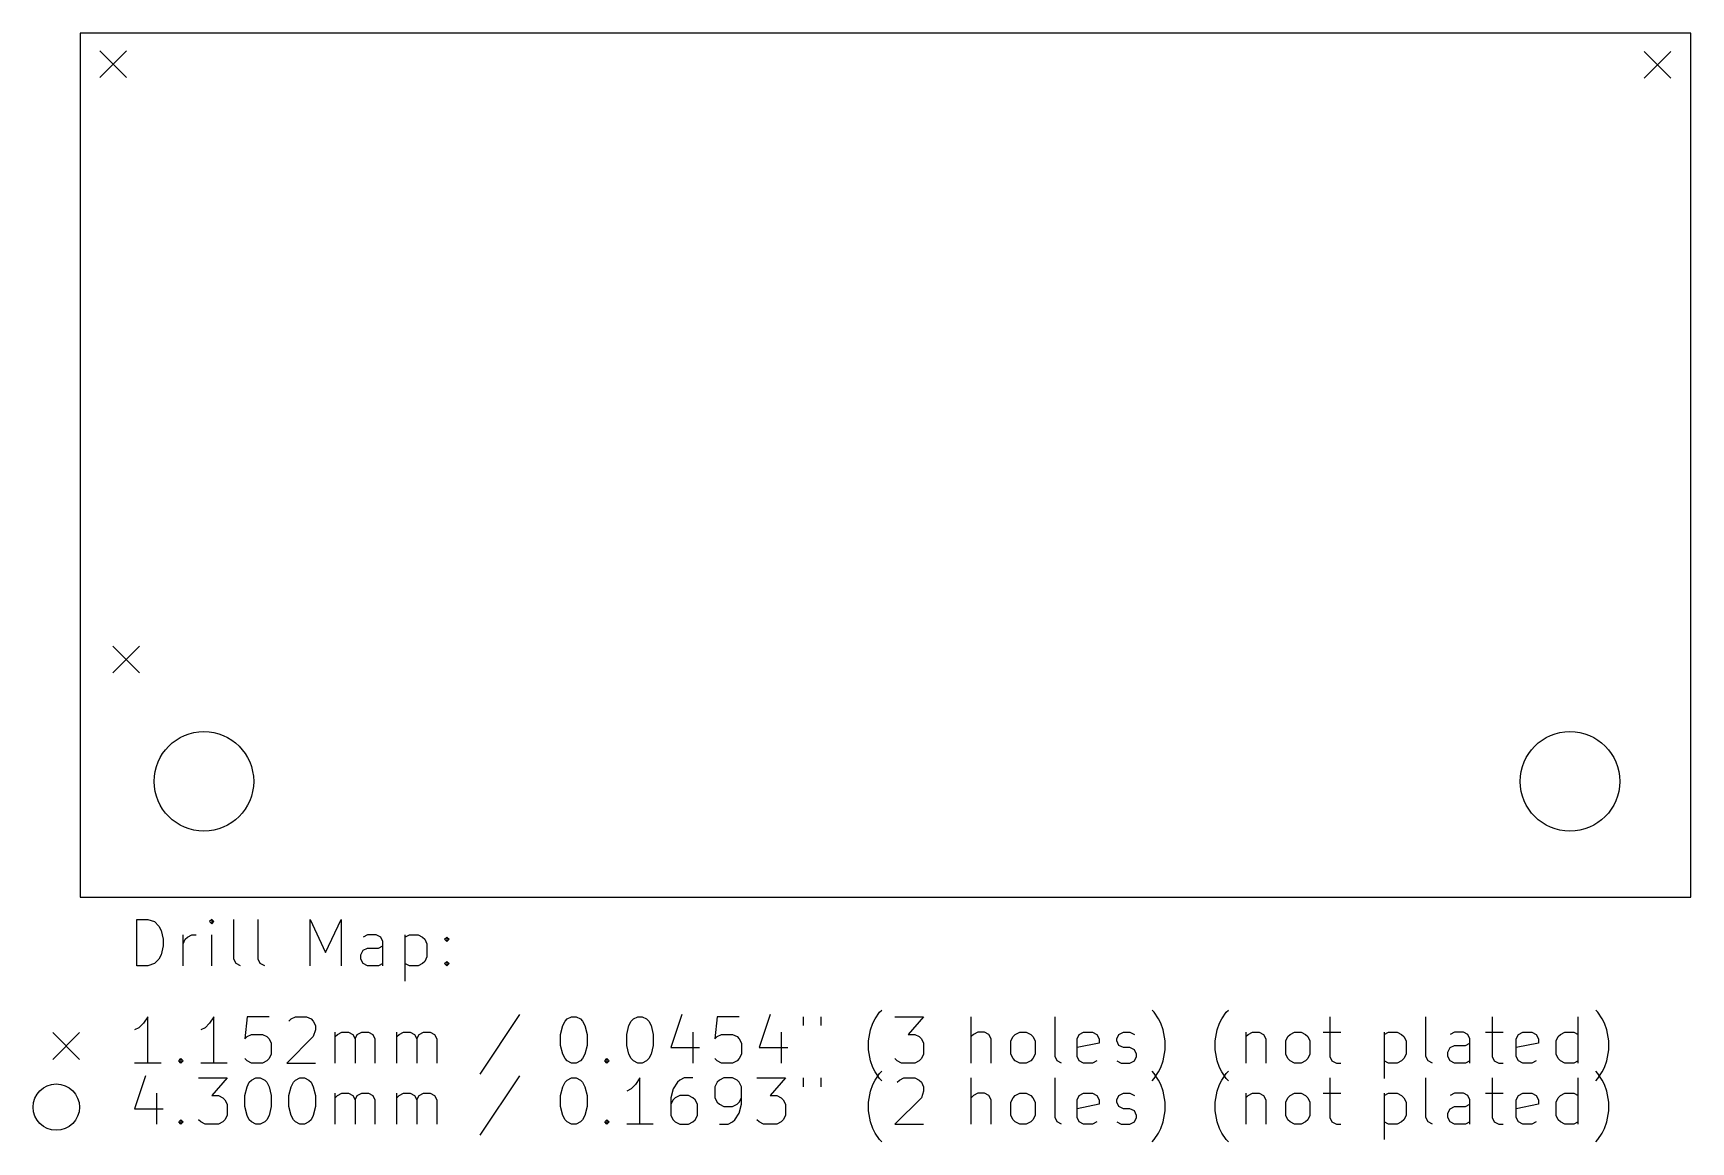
# Model space of a CAD drawing. Extents: x -0.08 to 2.74, y -0.41 to 1.47.
import ezdxf

# ---------------------------------------------------------------- set-up
doc = ezdxf.new("R2010")
doc.units = 0
doc.header["$MEASUREMENT"] = 0
doc.layers.add('BLACK', color=7, linetype='CONTINUOUS')

msp = doc.modelspace()

# ---------------------------------------------------------------- linework, layer by layer
at = {"layer": 'BLACK', "linetype": 'CONTINUOUS'}
for p, q in [((0.0024, 1.4709), (0.0024, 0.0024)), ((2.7413, 1.4709), (0.0024, 1.4709)), ((2.7413, 0.0024), (2.7413, 1.4709)), ((0.0359, 1.4407), (0.0813, 1.3954)), ((0.0813, 1.4407), (0.0359, 1.3954)), ((2.6617, 1.4396), (2.7071, 1.3943)), ((2.7071, 1.4396), (2.6617, 1.3943)), ((0.0582, 0.4292), (0.1036, 0.3839)), ((0.1036, 0.4292), (0.0582, 0.3839)), ((0.0024, 0.0024), (2.7413, 0.0024)), ((0.0989, -0.1142), (0.0989, -0.0354)), ((0.0989, -0.0354), (0.1176, -0.0354)), ((0.1176, -0.0354), (0.1289, -0.0392)), ((0.1289, -0.0392), (0.1364, -0.0467)), ((0.1364, -0.0467), (0.1401, -0.0542)), ((0.1401, -0.0542), (0.1439, -0.0692)), ((0.2263, -0.0354), (0.2226, -0.0392)), ((0.2226, -0.0392), (0.2263, -0.0429)), ((0.2301, -0.0392), (0.2263, -0.0354)), ((0.2263, -0.0354), (0.2263, -0.0429)), ((0.2263, -0.0429), (0.2301, -0.0392)), ((0.2638, -0.1029), (0.2638, -0.0354)), ((0.3051, -0.1029), (0.3051, -0.0354)), ((0.3936, -0.1142), (0.3936, -0.0354)), ((0.3936, -0.0354), (0.4198, -0.0917)), ((0.4198, -0.0917), (0.4461, -0.0354)), ((0.4461, -0.0354), (0.4461, -0.1142)), ((0.1439, -0.0804), (0.1401, -0.0954)), ((0.1439, -0.0692), (0.1439, -0.0804)), ((0.1776, -0.1142), (0.1776, -0.0617)), ((0.1776, -0.0767), (0.1814, -0.0692)), ((0.1814, -0.0692), (0.1851, -0.0654)), ((0.1851, -0.0654), (0.1926, -0.0617)), ((0.1926, -0.0617), (0.2001, -0.0617)), ((0.2263, -0.1142), (0.2263, -0.0617)), ((0.4911, -0.0617), (0.4836, -0.0654)), ((0.4836, -0.0879), (0.4911, -0.0842)), ((0.5061, -0.0617), (0.4911, -0.0617)), ((0.4911, -0.0842), (0.5098, -0.0842)), ((0.5136, -0.0654), (0.5061, -0.0617)), ((0.5098, -0.0842), (0.5173, -0.0804)), ((0.5173, -0.0729), (0.5136, -0.0654)), ((0.5173, -0.1142), (0.5173, -0.0729)), ((0.5548, -0.0617), (0.5548, -0.1404)), ((0.5548, -0.0654), (0.5623, -0.0617)), ((0.5623, -0.0617), (0.5773, -0.0617)), ((0.5773, -0.0617), (0.5848, -0.0654)), ((0.5848, -0.0654), (0.5886, -0.0692)), ((0.5886, -0.0692), (0.5923, -0.0767)), ((0.5923, -0.0767), (0.5923, -0.0992)), ((0.6223, -0.0692), (0.626, -0.0654)), ((0.626, -0.0729), (0.6223, -0.0692)), ((0.626, -0.0654), (0.6298, -0.0692)), ((0.626, -0.0654), (0.626, -0.0729)), ((0.6298, -0.0692), (0.626, -0.0729)), ((0.1289, -0.1104), (0.1176, -0.1142)), ((0.1364, -0.1029), (0.1289, -0.1104)), ((0.1401, -0.0954), (0.1364, -0.1029)), ((0.2676, -0.1104), (0.2638, -0.1029)), ((0.2751, -0.1142), (0.2676, -0.1104)), ((0.3088, -0.1104), (0.3051, -0.1029)), ((0.3163, -0.1142), (0.3088, -0.1104)), ((0.4798, -0.0954), (0.4836, -0.0879)), ((0.4798, -0.1029), (0.4798, -0.0954)), ((0.4836, -0.1104), (0.4798, -0.1029)), ((0.4911, -0.1142), (0.4836, -0.1104)), ((0.5173, -0.1104), (0.5098, -0.1142)), ((0.5623, -0.1142), (0.5548, -0.1104)), ((0.5848, -0.1104), (0.5773, -0.1142)), ((0.5886, -0.1067), (0.5848, -0.1104)), ((0.5923, -0.0992), (0.5886, -0.1067)), ((0.6223, -0.1104), (0.626, -0.1067)), ((0.626, -0.1142), (0.6223, -0.1104)), ((0.626, -0.1067), (0.6298, -0.1104)), ((0.626, -0.1067), (0.626, -0.1142)), ((0.6298, -0.1104), (0.626, -0.1142)), ((0.1176, -0.1142), (0.0989, -0.1142)), ((0.5098, -0.1142), (0.4911, -0.1142)), ((0.5773, -0.1142), (0.5623, -0.1142)), ((0.7498, -0.197), (0.6823, -0.2983)), ((1.0257, -0.197), (1.007, -0.2533)), ((1.1757, -0.197), (1.157, -0.2533)), ((1.3542, -0.2045), (1.3617, -0.1933)), ((1.3617, -0.1933), (1.3655, -0.1895)), ((1.8289, -0.1933), (1.8252, -0.1895)), ((1.8364, -0.2045), (1.8289, -0.1933)), ((1.9436, -0.2045), (1.9511, -0.1933)), ((1.9511, -0.1933), (1.9549, -0.1895)), ((2.5833, -0.1933), (2.5796, -0.1895)), ((2.5908, -0.2045), (2.5833, -0.1933)), ((0.1026, -0.2195), (0.0951, -0.2233)), ((0.1101, -0.212), (0.1026, -0.2195)), ((0.1176, -0.2008), (0.1101, -0.212)), ((0.1176, -0.2795), (0.1176, -0.2008)), ((0.2151, -0.2195), (0.2076, -0.2233)), ((0.2226, -0.212), (0.2151, -0.2195)), ((0.2301, -0.2008), (0.2226, -0.212)), ((0.2301, -0.2795), (0.2301, -0.2008)), ((0.2863, -0.2008), (0.2826, -0.2383)), ((0.3238, -0.2008), (0.2863, -0.2008)), ((0.3576, -0.2083), (0.3613, -0.2045)), ((0.3613, -0.2045), (0.3688, -0.2008)), ((0.3688, -0.2008), (0.3876, -0.2008)), ((0.3876, -0.2008), (0.3951, -0.2045)), ((0.3951, -0.2045), (0.3988, -0.2083)), ((0.3988, -0.2083), (0.4026, -0.2158)), ((0.4026, -0.2233), (0.3988, -0.2345)), ((0.4026, -0.2158), (0.4026, -0.2233)), ((0.8195, -0.2308), (0.8233, -0.2158)), ((0.8233, -0.2158), (0.827, -0.2083)), ((0.827, -0.2083), (0.8308, -0.2045)), ((0.8308, -0.2045), (0.8383, -0.2008)), ((0.8383, -0.2008), (0.8458, -0.2008)), ((0.8458, -0.2008), (0.8533, -0.2045)), ((0.8533, -0.2045), (0.857, -0.2083)), ((0.857, -0.2083), (0.8608, -0.2158)), ((0.8608, -0.2158), (0.8645, -0.2308)), ((0.932, -0.2308), (0.9358, -0.2158)), ((0.9358, -0.2158), (0.9395, -0.2083)), ((0.9395, -0.2083), (0.9433, -0.2045)), ((0.9433, -0.2045), (0.9508, -0.2008)), ((0.9508, -0.2008), (0.9583, -0.2008)), ((0.9583, -0.2008), (0.9658, -0.2045)), ((0.9658, -0.2045), (0.9695, -0.2083)), ((0.9695, -0.2083), (0.9733, -0.2158)), ((0.9733, -0.2158), (0.977, -0.2308)), ((1.0857, -0.2008), (1.082, -0.2383)), ((1.1232, -0.2008), (1.0857, -0.2008)), ((1.232, -0.2008), (1.232, -0.2158)), ((1.262, -0.2008), (1.262, -0.2158)), ((1.343, -0.242), (1.3467, -0.2233)), ((1.3467, -0.2233), (1.3505, -0.212)), ((1.3505, -0.212), (1.3542, -0.2045)), ((1.388, -0.2008), (1.4367, -0.2008)), ((1.4367, -0.2008), (1.4104, -0.2308)), ((1.5177, -0.2795), (1.5177, -0.2008)), ((1.6602, -0.2683), (1.6602, -0.2008)), ((1.8401, -0.212), (1.8364, -0.2045)), ((1.8439, -0.2233), (1.8401, -0.212)), ((1.8477, -0.242), (1.8439, -0.2233)), ((1.9324, -0.242), (1.9361, -0.2233)), ((1.9361, -0.2233), (1.9399, -0.212)), ((1.9399, -0.212), (1.9436, -0.2045)), ((2.1274, -0.2008), (2.1274, -0.2683)), ((2.2908, -0.2683), (2.2908, -0.2008)), ((2.4033, -0.2008), (2.4033, -0.2683)), ((2.5496, -0.2795), (2.5496, -0.2008)), ((2.5945, -0.212), (2.5908, -0.2045)), ((2.5983, -0.2233), (2.5945, -0.212)), ((2.6021, -0.242), (2.5983, -0.2233)), ((-0.044, -0.2279), (0.0014, -0.2733)), ((0.0014, -0.2279), (-0.044, -0.2733)), ((0.2826, -0.2383), (0.2863, -0.2345)), ((0.2863, -0.2345), (0.2938, -0.2308)), ((0.2938, -0.2308), (0.3126, -0.2308)), ((0.3126, -0.2308), (0.3201, -0.2345)), ((0.3201, -0.2345), (0.3238, -0.2383)), ((0.3238, -0.2383), (0.3276, -0.2458)), ((0.3276, -0.2458), (0.3276, -0.2645)), ((0.3988, -0.2345), (0.3538, -0.2795)), ((0.4363, -0.2795), (0.4363, -0.227)), ((0.4363, -0.2345), (0.4401, -0.2308)), ((0.4401, -0.2308), (0.4476, -0.227)), ((0.4476, -0.227), (0.4588, -0.227)), ((0.4588, -0.227), (0.4663, -0.2308)), ((0.4663, -0.2308), (0.4701, -0.2383)), ((0.4701, -0.2383), (0.4738, -0.2308)), ((0.4701, -0.2383), (0.4701, -0.2795)), ((0.4738, -0.2308), (0.4813, -0.227)), ((0.4813, -0.227), (0.4926, -0.227)), ((0.4926, -0.227), (0.5001, -0.2308)), ((0.5001, -0.2308), (0.5038, -0.2383)), ((0.5038, -0.2383), (0.5038, -0.2795)), ((0.5413, -0.2795), (0.5413, -0.227)), ((0.5413, -0.2345), (0.5451, -0.2308)), ((0.5451, -0.2308), (0.5526, -0.227)), ((0.5526, -0.227), (0.5638, -0.227)), ((0.5638, -0.227), (0.5713, -0.2308)), ((0.5713, -0.2308), (0.5751, -0.2383)), ((0.5751, -0.2383), (0.5788, -0.2308)), ((0.5751, -0.2383), (0.5751, -0.2795)), ((0.5788, -0.2308), (0.5863, -0.227)), ((0.5863, -0.227), (0.5976, -0.227)), ((0.5976, -0.227), (0.6051, -0.2308)), ((0.6051, -0.2308), (0.6088, -0.2383)), ((0.6088, -0.2383), (0.6088, -0.2795)), ((0.8195, -0.2495), (0.8195, -0.2308)), ((0.8233, -0.2645), (0.8195, -0.2495)), ((0.8645, -0.2495), (0.8608, -0.2645)), ((0.8645, -0.2308), (0.8645, -0.2495)), ((0.932, -0.2495), (0.932, -0.2308)), ((0.9358, -0.2645), (0.932, -0.2495)), ((0.977, -0.2495), (0.9733, -0.2645)), ((0.977, -0.2308), (0.977, -0.2495)), ((1.007, -0.2533), (1.0557, -0.2533)), ((1.0445, -0.227), (1.0445, -0.2795)), ((1.082, -0.2383), (1.0857, -0.2345)), ((1.0857, -0.2345), (1.0932, -0.2308)), ((1.0932, -0.2308), (1.112, -0.2308)), ((1.112, -0.2308), (1.1195, -0.2345)), ((1.1195, -0.2345), (1.1232, -0.2383)), ((1.1232, -0.2383), (1.127, -0.2458)), ((1.127, -0.2458), (1.127, -0.2645)), ((1.157, -0.2533), (1.2057, -0.2533)), ((1.1945, -0.227), (1.1945, -0.2795)), ((1.343, -0.257), (1.343, -0.242)), ((1.4104, -0.2308), (1.4217, -0.2308)), ((1.4217, -0.2308), (1.4292, -0.2345)), ((1.4292, -0.2345), (1.4329, -0.2383)), ((1.4329, -0.2383), (1.4367, -0.2458)), ((1.4367, -0.2458), (1.4367, -0.2645)), ((1.5214, -0.2308), (1.5177, -0.2345)), ((1.5289, -0.227), (1.5214, -0.2308)), ((1.5402, -0.227), (1.5289, -0.227)), ((1.5477, -0.2308), (1.5402, -0.227)), ((1.5514, -0.2383), (1.5477, -0.2308)), ((1.5514, -0.2795), (1.5514, -0.2383)), ((1.5852, -0.242), (1.5889, -0.2345)), ((1.5852, -0.2645), (1.5852, -0.242)), ((1.5889, -0.2345), (1.5927, -0.2308)), ((1.5927, -0.2308), (1.6002, -0.227)), ((1.6002, -0.227), (1.6114, -0.227)), ((1.6114, -0.227), (1.6189, -0.2308)), ((1.6189, -0.2308), (1.6227, -0.2345)), ((1.6227, -0.2345), (1.6264, -0.242)), ((1.6264, -0.242), (1.6264, -0.2645)), ((1.6977, -0.2383), (1.7014, -0.2308)), ((1.6977, -0.2683), (1.6977, -0.2383)), ((1.7352, -0.2458), (1.6977, -0.2533)), ((1.7014, -0.2308), (1.7089, -0.227)), ((1.7089, -0.227), (1.7239, -0.227)), ((1.7239, -0.227), (1.7314, -0.2308)), ((1.7314, -0.2308), (1.7352, -0.2383)), ((1.7352, -0.2383), (1.7352, -0.2458)), ((1.7652, -0.2383), (1.7689, -0.2308)), ((1.7652, -0.242), (1.7652, -0.2383)), ((1.7689, -0.2495), (1.7652, -0.242)), ((1.7689, -0.2308), (1.7764, -0.227)), ((1.7764, -0.2533), (1.7689, -0.2495)), ((1.7764, -0.227), (1.7876, -0.227)), ((1.7876, -0.2533), (1.7764, -0.2533)), ((1.7876, -0.227), (1.7952, -0.2308)), ((1.7952, -0.257), (1.7876, -0.2533)), ((1.8477, -0.257), (1.8477, -0.242)), ((1.9324, -0.257), (1.9324, -0.242)), ((1.9849, -0.227), (1.9849, -0.2795)), ((1.9849, -0.2345), (1.9886, -0.2308)), ((1.9886, -0.2308), (1.9961, -0.227)), ((1.9961, -0.227), (2.0074, -0.227)), ((2.0074, -0.227), (2.0149, -0.2308)), ((2.0149, -0.2308), (2.0186, -0.2383)), ((2.0186, -0.2383), (2.0186, -0.2795)), ((2.0524, -0.242), (2.0561, -0.2345)), ((2.0524, -0.2645), (2.0524, -0.242)), ((2.0561, -0.2345), (2.0599, -0.2308)), ((2.0599, -0.2308), (2.0674, -0.227)), ((2.0674, -0.227), (2.0786, -0.227)), ((2.0786, -0.227), (2.0861, -0.2308)), ((2.0861, -0.2308), (2.0899, -0.2345)), ((2.0899, -0.2345), (2.0936, -0.242)), ((2.0936, -0.242), (2.0936, -0.2645)), ((2.1161, -0.227), (2.1461, -0.227)), ((2.2196, -0.227), (2.2196, -0.3058)), ((2.2196, -0.2308), (2.2271, -0.227)), ((2.2271, -0.227), (2.2421, -0.227)), ((2.2421, -0.227), (2.2496, -0.2308)), ((2.2496, -0.2308), (2.2534, -0.2345)), ((2.2534, -0.2345), (2.2571, -0.242)), ((2.2571, -0.242), (2.2571, -0.2645)), ((2.3283, -0.2608), (2.3321, -0.2533)), ((2.3396, -0.227), (2.3321, -0.2308)), ((2.3321, -0.2533), (2.3396, -0.2495)), ((2.3546, -0.227), (2.3396, -0.227)), ((2.3396, -0.2495), (2.3583, -0.2495)), ((2.3621, -0.2308), (2.3546, -0.227)), ((2.3583, -0.2495), (2.3658, -0.2458)), ((2.3658, -0.2383), (2.3621, -0.2308)), ((2.3658, -0.2795), (2.3658, -0.2383)), ((2.3921, -0.227), (2.4221, -0.227)), ((2.4446, -0.2383), (2.4483, -0.2308)), ((2.4446, -0.2683), (2.4446, -0.2383)), ((2.4821, -0.2458), (2.4446, -0.2533)), ((2.4483, -0.2308), (2.4558, -0.227)), ((2.4558, -0.227), (2.4708, -0.227)), ((2.4708, -0.227), (2.4783, -0.2308)), ((2.4783, -0.2308), (2.4821, -0.2383)), ((2.4821, -0.2383), (2.4821, -0.2458)), ((2.5121, -0.242), (2.5158, -0.2345)), ((2.5121, -0.2645), (2.5121, -0.242)), ((2.5158, -0.2345), (2.5196, -0.2308)), ((2.5196, -0.2308), (2.5271, -0.227)), ((2.5271, -0.227), (2.5421, -0.227)), ((2.5421, -0.227), (2.5496, -0.2308)), ((2.6021, -0.257), (2.6021, -0.242)), ((0.1401, -0.2795), (0.0951, -0.2795)), ((0.1701, -0.2758), (0.1739, -0.272)), ((0.1739, -0.2795), (0.1701, -0.2758)), ((0.1739, -0.272), (0.1776, -0.2758)), ((0.1739, -0.272), (0.1739, -0.2795)), ((0.1776, -0.2758), (0.1739, -0.2795)), ((0.2526, -0.2795), (0.2076, -0.2795)), ((0.2863, -0.2758), (0.2826, -0.272)), ((0.2938, -0.2795), (0.2863, -0.2758)), ((0.3126, -0.2795), (0.2938, -0.2795)), ((0.3201, -0.2758), (0.3126, -0.2795)), ((0.3238, -0.272), (0.3201, -0.2758)), ((0.3276, -0.2645), (0.3238, -0.272)), ((0.3538, -0.2795), (0.4026, -0.2795)), ((0.827, -0.272), (0.8233, -0.2645)), ((0.8308, -0.2758), (0.827, -0.272)), ((0.8383, -0.2795), (0.8308, -0.2758)), ((0.8458, -0.2795), (0.8383, -0.2795)), ((0.8533, -0.2758), (0.8458, -0.2795)), ((0.857, -0.272), (0.8533, -0.2758)), ((0.8608, -0.2645), (0.857, -0.272)), ((0.8945, -0.2758), (0.8983, -0.272)), ((0.8983, -0.2795), (0.8945, -0.2758)), ((0.8983, -0.272), (0.902, -0.2758)), ((0.8983, -0.272), (0.8983, -0.2795)), ((0.902, -0.2758), (0.8983, -0.2795)), ((0.9395, -0.272), (0.9358, -0.2645)), ((0.9433, -0.2758), (0.9395, -0.272)), ((0.9508, -0.2795), (0.9433, -0.2758)), ((0.9583, -0.2795), (0.9508, -0.2795)), ((0.9658, -0.2758), (0.9583, -0.2795)), ((0.9695, -0.272), (0.9658, -0.2758)), ((0.9733, -0.2645), (0.9695, -0.272)), ((1.0857, -0.2758), (1.082, -0.272)), ((1.0932, -0.2795), (1.0857, -0.2758)), ((1.112, -0.2795), (1.0932, -0.2795)), ((1.1195, -0.2758), (1.112, -0.2795)), ((1.1232, -0.272), (1.1195, -0.2758)), ((1.127, -0.2645), (1.1232, -0.272)), ((1.3467, -0.2758), (1.343, -0.257)), ((1.3505, -0.287), (1.3467, -0.2758)), ((1.3917, -0.2758), (1.388, -0.272)), ((1.3992, -0.2795), (1.3917, -0.2758)), ((1.4217, -0.2795), (1.3992, -0.2795)), ((1.4292, -0.2758), (1.4217, -0.2795)), ((1.4329, -0.272), (1.4292, -0.2758)), ((1.4367, -0.2645), (1.4329, -0.272)), ((1.5889, -0.272), (1.5852, -0.2645)), ((1.5927, -0.2758), (1.5889, -0.272)), ((1.6002, -0.2795), (1.5927, -0.2758)), ((1.6114, -0.2795), (1.6002, -0.2795)), ((1.6189, -0.2758), (1.6114, -0.2795)), ((1.6227, -0.272), (1.6189, -0.2758)), ((1.6264, -0.2645), (1.6227, -0.272)), ((1.6639, -0.2758), (1.6602, -0.2683)), ((1.6714, -0.2795), (1.6639, -0.2758)), ((1.7014, -0.2758), (1.6977, -0.2683)), ((1.7089, -0.2795), (1.7014, -0.2758)), ((1.7239, -0.2795), (1.7089, -0.2795)), ((1.7314, -0.2758), (1.7239, -0.2795)), ((1.7652, -0.2758), (1.7727, -0.2795)), ((1.7727, -0.2795), (1.7876, -0.2795)), ((1.7876, -0.2795), (1.7952, -0.2758)), ((1.7989, -0.2645), (1.7952, -0.257)), ((1.7952, -0.2758), (1.7989, -0.2683)), ((1.7989, -0.2683), (1.7989, -0.2645)), ((1.8401, -0.287), (1.8439, -0.2758)), ((1.8439, -0.2758), (1.8477, -0.257)), ((1.9361, -0.2758), (1.9324, -0.257)), ((1.9399, -0.287), (1.9361, -0.2758)), ((2.0561, -0.272), (2.0524, -0.2645)), ((2.0599, -0.2758), (2.0561, -0.272)), ((2.0674, -0.2795), (2.0599, -0.2758)), ((2.0786, -0.2795), (2.0674, -0.2795)), ((2.0861, -0.2758), (2.0786, -0.2795)), ((2.0899, -0.272), (2.0861, -0.2758)), ((2.0936, -0.2645), (2.0899, -0.272)), ((2.1274, -0.2683), (2.1311, -0.2758)), ((2.1311, -0.2758), (2.1386, -0.2795)), ((2.1386, -0.2795), (2.1461, -0.2795)), ((2.2271, -0.2795), (2.2196, -0.2758)), ((2.2421, -0.2795), (2.2271, -0.2795)), ((2.2496, -0.2758), (2.2421, -0.2795)), ((2.2534, -0.272), (2.2496, -0.2758)), ((2.2571, -0.2645), (2.2534, -0.272)), ((2.2946, -0.2758), (2.2908, -0.2683)), ((2.3021, -0.2795), (2.2946, -0.2758)), ((2.3283, -0.2683), (2.3283, -0.2608)), ((2.3321, -0.2758), (2.3283, -0.2683)), ((2.3396, -0.2795), (2.3321, -0.2758)), ((2.3583, -0.2795), (2.3396, -0.2795)), ((2.3658, -0.2758), (2.3583, -0.2795)), ((2.4033, -0.2683), (2.4071, -0.2758)), ((2.4071, -0.2758), (2.4146, -0.2795)), ((2.4146, -0.2795), (2.4221, -0.2795)), ((2.4483, -0.2758), (2.4446, -0.2683)), ((2.4558, -0.2795), (2.4483, -0.2758)), ((2.4708, -0.2795), (2.4558, -0.2795)), ((2.4783, -0.2758), (2.4708, -0.2795)), ((2.5158, -0.272), (2.5121, -0.2645)), ((2.5196, -0.2758), (2.5158, -0.272)), ((2.5271, -0.2795), (2.5196, -0.2758)), ((2.5421, -0.2795), (2.5271, -0.2795)), ((2.5496, -0.2758), (2.5421, -0.2795)), ((2.5945, -0.287), (2.5983, -0.2758)), ((2.5983, -0.2758), (2.6021, -0.257)), ((0.1139, -0.301), (0.0951, -0.3572)), ((0.2039, -0.3047), (0.2526, -0.3047)), ((0.2526, -0.3047), (0.2263, -0.3347)), ((0.2901, -0.3122), (0.2938, -0.3085)), ((0.2938, -0.3085), (0.3013, -0.3047)), ((0.3013, -0.3047), (0.3088, -0.3047)), ((0.3088, -0.3047), (0.3163, -0.3085)), ((0.3163, -0.3085), (0.3201, -0.3122)), ((0.3651, -0.3122), (0.3688, -0.3085)), ((0.3688, -0.3085), (0.3763, -0.3047)), ((0.3763, -0.3047), (0.3838, -0.3047)), ((0.3838, -0.3047), (0.3913, -0.3085)), ((0.3913, -0.3085), (0.3951, -0.3122)), ((0.7498, -0.301), (0.6823, -0.4022)), ((0.827, -0.3122), (0.8308, -0.3085)), ((0.8308, -0.3085), (0.8383, -0.3047)), ((0.8383, -0.3047), (0.8458, -0.3047)), ((0.8458, -0.3047), (0.8533, -0.3085)), ((0.8533, -0.3085), (0.857, -0.3122)), ((0.9545, -0.3047), (0.947, -0.316)), ((0.9545, -0.3835), (0.9545, -0.3047)), ((1.022, -0.3085), (1.0183, -0.3122)), ((1.0295, -0.3047), (1.022, -0.3085)), ((1.0445, -0.3047), (1.0295, -0.3047)), ((1.0895, -0.3085), (1.0857, -0.3122)), ((1.097, -0.3047), (1.0895, -0.3085)), ((1.112, -0.3047), (1.097, -0.3047)), ((1.1195, -0.3085), (1.112, -0.3047)), ((1.1232, -0.3122), (1.1195, -0.3085)), ((1.1532, -0.3047), (1.202, -0.3047)), ((1.202, -0.3047), (1.1757, -0.3347)), ((1.232, -0.3047), (1.232, -0.3197)), ((1.262, -0.3047), (1.262, -0.3197)), ((1.3542, -0.2945), (1.3505, -0.287)), ((1.3505, -0.316), (1.3542, -0.3085)), ((1.3617, -0.3058), (1.3542, -0.2945)), ((1.3542, -0.3085), (1.3617, -0.2972)), ((1.3617, -0.2972), (1.3655, -0.2935)), ((1.3655, -0.3095), (1.3617, -0.3058)), ((1.3917, -0.3122), (1.3955, -0.3085)), ((1.3955, -0.3085), (1.4029, -0.3047)), ((1.4029, -0.3047), (1.4217, -0.3047)), ((1.4217, -0.3047), (1.4292, -0.3085)), ((1.4292, -0.3085), (1.4329, -0.3122)), ((1.5177, -0.3835), (1.5177, -0.3047)), ((1.6602, -0.3722), (1.6602, -0.3047)), ((1.8289, -0.2972), (1.8252, -0.2935)), ((1.8252, -0.3095), (1.8289, -0.3058)), ((1.8289, -0.3058), (1.8364, -0.2945)), ((1.8364, -0.3085), (1.8289, -0.2972)), ((1.8364, -0.2945), (1.8401, -0.287)), ((1.8401, -0.316), (1.8364, -0.3085)), ((1.9436, -0.2945), (1.9399, -0.287)), ((1.9399, -0.316), (1.9436, -0.3085)), ((1.9511, -0.3058), (1.9436, -0.2945)), ((1.9436, -0.3085), (1.9511, -0.2972)), ((1.9511, -0.2972), (1.9549, -0.2935)), ((1.9549, -0.3095), (1.9511, -0.3058)), ((2.1274, -0.3047), (2.1274, -0.3722)), ((2.2908, -0.3722), (2.2908, -0.3047)), ((2.4033, -0.3047), (2.4033, -0.3722)), ((2.5496, -0.3835), (2.5496, -0.3047)), ((2.5833, -0.2972), (2.5796, -0.2935)), ((2.5796, -0.3095), (2.5833, -0.3058)), ((2.5833, -0.3058), (2.5908, -0.2945)), ((2.5908, -0.3085), (2.5833, -0.2972)), ((2.5908, -0.2945), (2.5945, -0.287)), ((2.5945, -0.316), (2.5908, -0.3085)), ((0.1326, -0.331), (0.1326, -0.3835)), ((0.2263, -0.3347), (0.2376, -0.3347)), ((0.2376, -0.3347), (0.2451, -0.3385)), ((0.2826, -0.3347), (0.2863, -0.3197)), ((0.2826, -0.3535), (0.2826, -0.3347)), ((0.2863, -0.3197), (0.2901, -0.3122)), ((0.3201, -0.3122), (0.3238, -0.3197)), ((0.3238, -0.3197), (0.3276, -0.3347)), ((0.3276, -0.3347), (0.3276, -0.3535)), ((0.3576, -0.3347), (0.3613, -0.3197)), ((0.3576, -0.3535), (0.3576, -0.3347)), ((0.3613, -0.3197), (0.3651, -0.3122)), ((0.3951, -0.3122), (0.3988, -0.3197)), ((0.3988, -0.3197), (0.4026, -0.3347)), ((0.4026, -0.3347), (0.4026, -0.3535)), ((0.4363, -0.3835), (0.4363, -0.331)), ((0.4363, -0.3385), (0.4401, -0.3347)), ((0.4401, -0.3347), (0.4476, -0.331)), ((0.4476, -0.331), (0.4588, -0.331)), ((0.4588, -0.331), (0.4663, -0.3347)), ((0.4663, -0.3347), (0.4701, -0.3422)), ((0.4701, -0.3422), (0.4738, -0.3347)), ((0.4738, -0.3347), (0.4813, -0.331)), ((0.4813, -0.331), (0.4926, -0.331)), ((0.4926, -0.331), (0.5001, -0.3347)), ((0.5001, -0.3347), (0.5038, -0.3422)), ((0.5413, -0.3835), (0.5413, -0.331)), ((0.5413, -0.3385), (0.5451, -0.3347)), ((0.5451, -0.3347), (0.5526, -0.331)), ((0.5526, -0.331), (0.5638, -0.331)), ((0.5638, -0.331), (0.5713, -0.3347)), ((0.5713, -0.3347), (0.5751, -0.3422)), ((0.5751, -0.3422), (0.5788, -0.3347)), ((0.5788, -0.3347), (0.5863, -0.331)), ((0.5863, -0.331), (0.5976, -0.331)), ((0.5976, -0.331), (0.6051, -0.3347)), ((0.6051, -0.3347), (0.6088, -0.3422)), ((0.8195, -0.3347), (0.8233, -0.3197)), ((0.8195, -0.3535), (0.8195, -0.3347)), ((0.8233, -0.3197), (0.827, -0.3122)), ((0.857, -0.3122), (0.8608, -0.3197)), ((0.8608, -0.3197), (0.8645, -0.3347)), ((0.8645, -0.3347), (0.8645, -0.3535)), ((0.9395, -0.3235), (0.932, -0.3272)), ((0.947, -0.316), (0.9395, -0.3235)), ((1.0108, -0.3235), (1.007, -0.3385)), ((1.0183, -0.3122), (1.0108, -0.3235)), ((1.022, -0.3347), (1.0145, -0.3385)), ((1.037, -0.3347), (1.022, -0.3347)), ((1.0445, -0.3385), (1.037, -0.3347)), ((1.0857, -0.3122), (1.082, -0.3197)), ((1.082, -0.3197), (1.082, -0.3385)), ((1.127, -0.3197), (1.1232, -0.3122)), ((1.127, -0.3497), (1.127, -0.3197)), ((1.1757, -0.3347), (1.187, -0.3347)), ((1.187, -0.3347), (1.1945, -0.3385)), ((1.343, -0.346), (1.3467, -0.3272)), ((1.3467, -0.3272), (1.3505, -0.316)), ((1.4329, -0.3122), (1.4367, -0.3197)), ((1.4367, -0.3272), (1.4329, -0.3385)), ((1.4367, -0.3197), (1.4367, -0.3272)), ((1.5214, -0.3347), (1.5177, -0.3385)), ((1.5289, -0.331), (1.5214, -0.3347)), ((1.5402, -0.331), (1.5289, -0.331)), ((1.5477, -0.3347), (1.5402, -0.331)), ((1.5514, -0.3422), (1.5477, -0.3347)), ((1.5889, -0.3385), (1.5927, -0.3347)), ((1.5927, -0.3347), (1.6002, -0.331)), ((1.6002, -0.331), (1.6114, -0.331)), ((1.6114, -0.331), (1.6189, -0.3347)), ((1.6189, -0.3347), (1.6227, -0.3385)), ((1.6977, -0.3422), (1.7014, -0.3347)), ((1.7014, -0.3347), (1.7089, -0.331)), ((1.7089, -0.331), (1.7239, -0.331)), ((1.7239, -0.331), (1.7314, -0.3347)), ((1.7314, -0.3347), (1.7352, -0.3422)), ((1.7652, -0.3422), (1.7689, -0.3347)), ((1.7689, -0.3347), (1.7764, -0.331)), ((1.7764, -0.331), (1.7876, -0.331)), ((1.7876, -0.331), (1.7952, -0.3347)), ((1.8439, -0.3272), (1.8401, -0.316)), ((1.8477, -0.346), (1.8439, -0.3272)), ((1.9324, -0.346), (1.9361, -0.3272)), ((1.9361, -0.3272), (1.9399, -0.316)), ((1.9849, -0.331), (1.9849, -0.3835)), ((1.9849, -0.3385), (1.9886, -0.3347)), ((1.9886, -0.3347), (1.9961, -0.331)), ((1.9961, -0.331), (2.0074, -0.331)), ((2.0074, -0.331), (2.0149, -0.3347)), ((2.0149, -0.3347), (2.0186, -0.3422)), ((2.0561, -0.3385), (2.0599, -0.3347)), ((2.0599, -0.3347), (2.0674, -0.331)), ((2.0674, -0.331), (2.0786, -0.331)), ((2.0786, -0.331), (2.0861, -0.3347)), ((2.0861, -0.3347), (2.0899, -0.3385)), ((2.1161, -0.331), (2.1461, -0.331)), ((2.2196, -0.331), (2.2196, -0.4097)), ((2.2196, -0.3347), (2.2271, -0.331)), ((2.2271, -0.331), (2.2421, -0.331)), ((2.2421, -0.331), (2.2496, -0.3347)), ((2.2496, -0.3347), (2.2534, -0.3385)), ((2.3396, -0.331), (2.3321, -0.3347)), ((2.3546, -0.331), (2.3396, -0.331)), ((2.3621, -0.3347), (2.3546, -0.331)), ((2.3658, -0.3422), (2.3621, -0.3347)), ((2.3921, -0.331), (2.4221, -0.331)), ((2.4446, -0.3422), (2.4483, -0.3347)), ((2.4483, -0.3347), (2.4558, -0.331)), ((2.4558, -0.331), (2.4708, -0.331)), ((2.4708, -0.331), (2.4783, -0.3347)), ((2.4783, -0.3347), (2.4821, -0.3422)), ((2.5158, -0.3385), (2.5196, -0.3347)), ((2.5196, -0.3347), (2.5271, -0.331)), ((2.5271, -0.331), (2.5421, -0.331)), ((2.5421, -0.331), (2.5496, -0.3347)), ((2.5983, -0.3272), (2.5945, -0.316)), ((2.6021, -0.346), (2.5983, -0.3272)), ((0.0951, -0.3572), (0.1439, -0.3572)), ((0.2451, -0.3385), (0.2488, -0.3422)), ((0.2488, -0.3422), (0.2526, -0.3497)), ((0.2526, -0.3497), (0.2526, -0.3685)), ((0.2863, -0.3685), (0.2826, -0.3535)), ((0.3276, -0.3535), (0.3238, -0.3685)), ((0.3613, -0.3685), (0.3576, -0.3535)), ((0.4026, -0.3535), (0.3988, -0.3685)), ((0.4701, -0.3422), (0.4701, -0.3835)), ((0.5038, -0.3422), (0.5038, -0.3835)), ((0.5751, -0.3422), (0.5751, -0.3835)), ((0.6088, -0.3422), (0.6088, -0.3835)), ((0.8233, -0.3685), (0.8195, -0.3535)), ((0.8645, -0.3535), (0.8608, -0.3685)), ((1.007, -0.3385), (1.007, -0.3685)), ((1.0108, -0.3422), (1.007, -0.3497)), ((1.0145, -0.3385), (1.0108, -0.3422)), ((1.0482, -0.3422), (1.0445, -0.3385)), ((1.052, -0.3497), (1.0482, -0.3422)), ((1.052, -0.3685), (1.052, -0.3497)), ((1.082, -0.3385), (1.0857, -0.346)), ((1.0857, -0.346), (1.0895, -0.3497)), ((1.0895, -0.3497), (1.097, -0.3535)), ((1.097, -0.3535), (1.112, -0.3535)), ((1.112, -0.3535), (1.1195, -0.3497)), ((1.1157, -0.376), (1.1232, -0.3647)), ((1.1195, -0.3497), (1.1232, -0.346)), ((1.1232, -0.346), (1.127, -0.3385)), ((1.1232, -0.3647), (1.127, -0.3497)), ((1.1945, -0.3385), (1.1982, -0.3422)), ((1.1982, -0.3422), (1.202, -0.3497)), ((1.202, -0.3497), (1.202, -0.3685)), ((1.343, -0.361), (1.343, -0.346)), ((1.3467, -0.3797), (1.343, -0.361)), ((1.4329, -0.3385), (1.388, -0.3835)), ((1.5514, -0.3835), (1.5514, -0.3422)), ((1.5852, -0.346), (1.5889, -0.3385)), ((1.5852, -0.3685), (1.5852, -0.346)), ((1.6227, -0.3385), (1.6264, -0.346)), ((1.6264, -0.346), (1.6264, -0.3685)), ((1.6977, -0.3722), (1.6977, -0.3422)), ((1.7352, -0.3497), (1.6977, -0.3572)), ((1.7352, -0.3422), (1.7352, -0.3497)), ((1.7652, -0.346), (1.7652, -0.3422)), ((1.7689, -0.3535), (1.7652, -0.346)), ((1.7764, -0.3572), (1.7689, -0.3535)), ((1.7876, -0.3572), (1.7764, -0.3572)), ((1.7952, -0.361), (1.7876, -0.3572)), ((1.7989, -0.3685), (1.7952, -0.361)), ((1.8439, -0.3797), (1.8477, -0.361)), ((1.8477, -0.361), (1.8477, -0.346)), ((1.9324, -0.361), (1.9324, -0.346)), ((1.9361, -0.3797), (1.9324, -0.361)), ((2.0186, -0.3422), (2.0186, -0.3835)), ((2.0524, -0.346), (2.0561, -0.3385)), ((2.0524, -0.3685), (2.0524, -0.346)), ((2.0899, -0.3385), (2.0936, -0.346)), ((2.0936, -0.346), (2.0936, -0.3685)), ((2.2534, -0.3385), (2.2571, -0.346)), ((2.2571, -0.346), (2.2571, -0.3685)), ((2.3283, -0.3647), (2.3321, -0.3572)), ((2.3283, -0.3722), (2.3283, -0.3647)), ((2.3321, -0.3572), (2.3396, -0.3535)), ((2.3396, -0.3535), (2.3583, -0.3535)), ((2.3583, -0.3535), (2.3658, -0.3497)), ((2.3658, -0.3835), (2.3658, -0.3422)), ((2.4446, -0.3722), (2.4446, -0.3422)), ((2.4821, -0.3497), (2.4446, -0.3572)), ((2.4821, -0.3422), (2.4821, -0.3497)), ((2.5121, -0.346), (2.5158, -0.3385)), ((2.5121, -0.3685), (2.5121, -0.346)), ((2.5983, -0.3797), (2.6021, -0.361)), ((2.6021, -0.361), (2.6021, -0.346)), ((0.1701, -0.3797), (0.1739, -0.376)), ((0.1739, -0.3835), (0.1701, -0.3797)), ((0.1739, -0.376), (0.1776, -0.3797)), ((0.1739, -0.376), (0.1739, -0.3835)), ((0.1776, -0.3797), (0.1739, -0.3835)), ((0.2076, -0.3797), (0.2039, -0.376)), ((0.2151, -0.3835), (0.2076, -0.3797)), ((0.2376, -0.3835), (0.2151, -0.3835)), ((0.2451, -0.3797), (0.2376, -0.3835)), ((0.2488, -0.376), (0.2451, -0.3797)), ((0.2526, -0.3685), (0.2488, -0.376)), ((0.2901, -0.376), (0.2863, -0.3685)), ((0.2938, -0.3797), (0.2901, -0.376)), ((0.3013, -0.3835), (0.2938, -0.3797)), ((0.3088, -0.3835), (0.3013, -0.3835)), ((0.3163, -0.3797), (0.3088, -0.3835)), ((0.3201, -0.376), (0.3163, -0.3797)), ((0.3238, -0.3685), (0.3201, -0.376)), ((0.3651, -0.376), (0.3613, -0.3685)), ((0.3688, -0.3797), (0.3651, -0.376)), ((0.3763, -0.3835), (0.3688, -0.3797)), ((0.3838, -0.3835), (0.3763, -0.3835)), ((0.3913, -0.3797), (0.3838, -0.3835)), ((0.3951, -0.376), (0.3913, -0.3797)), ((0.3988, -0.3685), (0.3951, -0.376)), ((0.827, -0.376), (0.8233, -0.3685)), ((0.8308, -0.3797), (0.827, -0.376)), ((0.8383, -0.3835), (0.8308, -0.3797)), ((0.8458, -0.3835), (0.8383, -0.3835)), ((0.8533, -0.3797), (0.8458, -0.3835)), ((0.857, -0.376), (0.8533, -0.3797)), ((0.8608, -0.3685), (0.857, -0.376)), ((0.8945, -0.3797), (0.8983, -0.376)), ((0.8983, -0.3835), (0.8945, -0.3797)), ((0.8983, -0.376), (0.902, -0.3797)), ((0.8983, -0.376), (0.8983, -0.3835)), ((0.902, -0.3797), (0.8983, -0.3835)), ((0.977, -0.3835), (0.932, -0.3835)), ((1.007, -0.3685), (1.0108, -0.376)), ((1.0108, -0.376), (1.0145, -0.3797)), ((1.0145, -0.3797), (1.022, -0.3835)), ((1.022, -0.3835), (1.037, -0.3835)), ((1.037, -0.3835), (1.0445, -0.3797)), ((1.0445, -0.3797), (1.0482, -0.376)), ((1.0482, -0.376), (1.052, -0.3685)), ((1.0895, -0.3835), (1.1045, -0.3835)), ((1.1045, -0.3835), (1.112, -0.3797)), ((1.112, -0.3797), (1.1157, -0.376)), ((1.157, -0.3797), (1.1532, -0.376)), ((1.1645, -0.3835), (1.157, -0.3797)), ((1.187, -0.3835), (1.1645, -0.3835)), ((1.1945, -0.3797), (1.187, -0.3835)), ((1.1982, -0.376), (1.1945, -0.3797)), ((1.202, -0.3685), (1.1982, -0.376)), ((1.3505, -0.391), (1.3467, -0.3797)), ((1.3542, -0.3985), (1.3505, -0.391)), ((1.388, -0.3835), (1.4367, -0.3835)), ((1.5889, -0.376), (1.5852, -0.3685)), ((1.5927, -0.3797), (1.5889, -0.376)), ((1.6002, -0.3835), (1.5927, -0.3797)), ((1.6114, -0.3835), (1.6002, -0.3835)), ((1.6189, -0.3797), (1.6114, -0.3835)), ((1.6227, -0.376), (1.6189, -0.3797)), ((1.6264, -0.3685), (1.6227, -0.376)), ((1.6639, -0.3797), (1.6602, -0.3722)), ((1.6714, -0.3835), (1.6639, -0.3797)), ((1.7014, -0.3797), (1.6977, -0.3722)), ((1.7089, -0.3835), (1.7014, -0.3797)), ((1.7239, -0.3835), (1.7089, -0.3835)), ((1.7314, -0.3797), (1.7239, -0.3835)), ((1.7652, -0.3797), (1.7727, -0.3835)), ((1.7727, -0.3835), (1.7876, -0.3835)), ((1.7876, -0.3835), (1.7952, -0.3797)), ((1.7952, -0.3797), (1.7989, -0.3722)), ((1.7989, -0.3722), (1.7989, -0.3685)), ((1.8364, -0.3985), (1.8401, -0.391)), ((1.8401, -0.391), (1.8439, -0.3797)), ((1.9399, -0.391), (1.9361, -0.3797)), ((1.9436, -0.3985), (1.9399, -0.391)), ((2.0561, -0.376), (2.0524, -0.3685)), ((2.0599, -0.3797), (2.0561, -0.376)), ((2.0674, -0.3835), (2.0599, -0.3797)), ((2.0786, -0.3835), (2.0674, -0.3835)), ((2.0861, -0.3797), (2.0786, -0.3835)), ((2.0899, -0.376), (2.0861, -0.3797)), ((2.0936, -0.3685), (2.0899, -0.376)), ((2.1274, -0.3722), (2.1311, -0.3797)), ((2.1311, -0.3797), (2.1386, -0.3835)), ((2.1386, -0.3835), (2.1461, -0.3835)), ((2.2271, -0.3835), (2.2196, -0.3797)), ((2.2421, -0.3835), (2.2271, -0.3835)), ((2.2496, -0.3797), (2.2421, -0.3835)), ((2.2534, -0.376), (2.2496, -0.3797)), ((2.2571, -0.3685), (2.2534, -0.376)), ((2.2946, -0.3797), (2.2908, -0.3722)), ((2.3021, -0.3835), (2.2946, -0.3797)), ((2.3321, -0.3797), (2.3283, -0.3722)), ((2.3396, -0.3835), (2.3321, -0.3797)), ((2.3583, -0.3835), (2.3396, -0.3835)), ((2.3658, -0.3797), (2.3583, -0.3835)), ((2.4033, -0.3722), (2.4071, -0.3797)), ((2.4071, -0.3797), (2.4146, -0.3835)), ((2.4146, -0.3835), (2.4221, -0.3835)), ((2.4483, -0.3797), (2.4446, -0.3722)), ((2.4558, -0.3835), (2.4483, -0.3797)), ((2.4708, -0.3835), (2.4558, -0.3835)), ((2.4783, -0.3797), (2.4708, -0.3835)), ((2.5158, -0.376), (2.5121, -0.3685)), ((2.5196, -0.3797), (2.5158, -0.376)), ((2.5271, -0.3835), (2.5196, -0.3797)), ((2.5421, -0.3835), (2.5271, -0.3835)), ((2.5496, -0.3797), (2.5421, -0.3835)), ((2.5908, -0.3985), (2.5945, -0.391)), ((2.5945, -0.391), (2.5983, -0.3797)), ((1.3617, -0.4097), (1.3542, -0.3985)), ((1.3655, -0.4135), (1.3617, -0.4097)), ((1.8252, -0.4135), (1.8289, -0.4097)), ((1.8289, -0.4097), (1.8364, -0.3985)), ((1.9511, -0.4097), (1.9436, -0.3985)), ((1.9549, -0.4135), (1.9511, -0.4097)), ((2.5796, -0.4135), (2.5833, -0.4097)), ((2.5833, -0.4097), (2.5908, -0.3985))]:
    msp.add_line(p, q, dxfattribs=at)
at = {"layer": 'BLACK'}
for centre, radius in [((0.213, 0.1992), 0.0846), ((2.5358, 0.1992), 0.0846), ((-0.038, -0.3545), 0.0394)]:
    msp.add_circle(centre, radius, dxfattribs=at)

doc.saveas('drawing.dxf')
